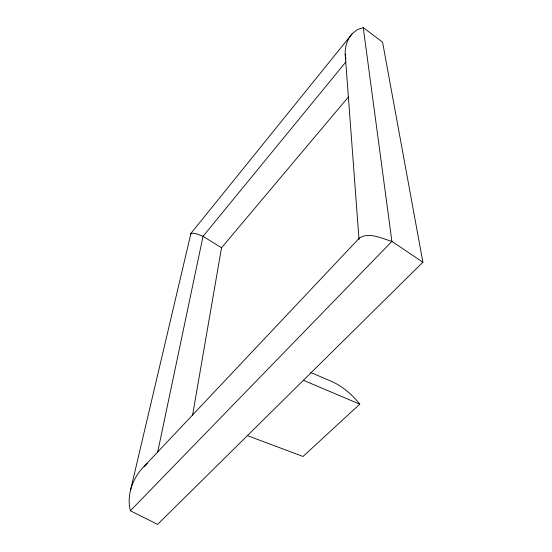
<?xml version="1.0" encoding="UTF-8"?>
<svg xmlns="http://www.w3.org/2000/svg" width="552" height="552" viewBox="0 0 552 552"><rect width="100%" height="100%" fill="white"/><g stroke="black" fill="none" stroke-linecap="round" stroke-linejoin="round"><path stroke-width="0.83" d="M190.543 234.531L190.55 233.862L352.307 33.61L357.461 29.546L363.25 27.6L382.57 42.138L422.894 262.207L157.596 524.4L130.375 510.766C128.568 504.052 128.906 496.952 130.513 490.238L190.937 233.399C195.111 232.489 199.217 234.952 203.046 236.304L221.511 247.813L192.51 415.601M359.014 239.458L345.172 53.986C344.965 46.63 347.325 39.109 352.307 33.61M157.568 452.612L203.046 236.304L345.828 61.99M130.513 490.238C132.866 481.282 137.503 472.919 144.106 466.399L359.483 237.967C369.191 231.785 381.949 238.574 391.899 241.403L422.894 262.207M221.511 247.813L348.436 96.924M130.375 510.766L391.899 241.403L363.25 27.6M310.707 372.455L331.89 381.584A44.864 23.432 48.2 0 1 359.752 404.167L303.027 456.476L247.413 435.631M144.106 466.399L147.37 463.618M303.421 380.287L359.752 404.167M345.876 59.167L345.172 53.986"/></g></svg>
